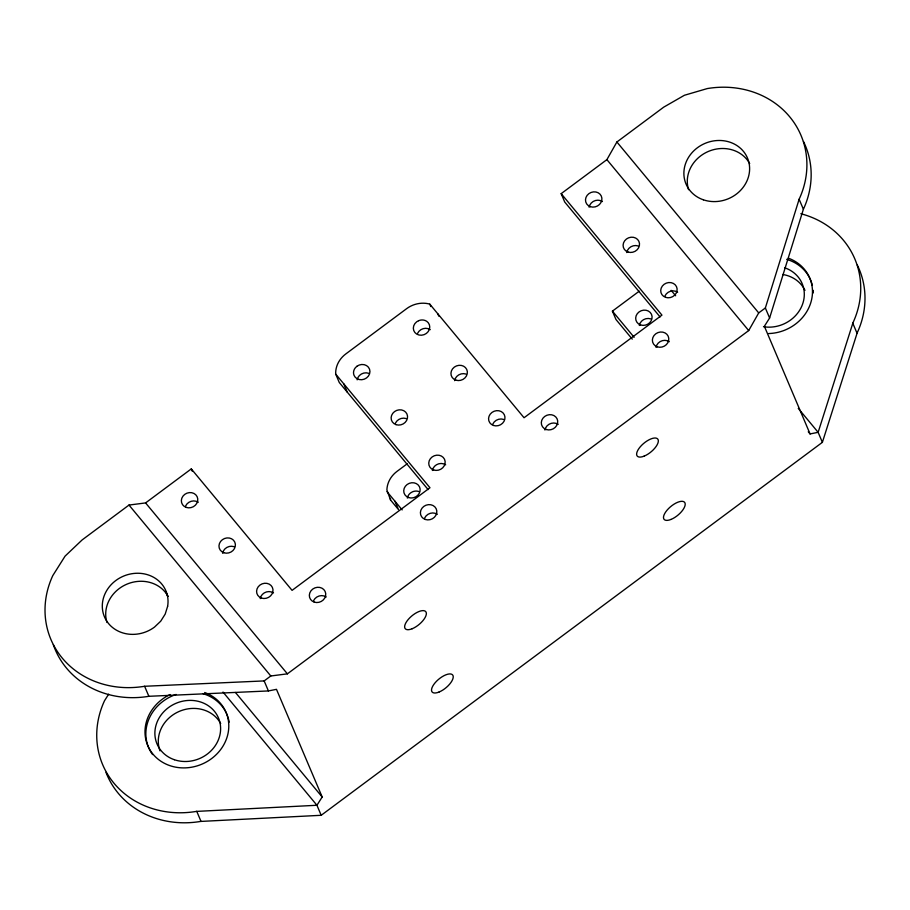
<?xml version="1.0" encoding="UTF-8"?>
<svg xmlns="http://www.w3.org/2000/svg" width="910" height="910" viewBox="0 0 910 910"><rect width="100%" height="100%" fill="white"/><g stroke="black" fill="none" stroke-linecap="round" stroke-linejoin="round"><path stroke-width="1.36" d="M561.174 193.659L661.945 315.122L524.046 417.747L429.816 304.167L428.144 303.712A25.014 22.523 -23 0 0 406.656 308.649L345.823 353.922A25.014 22.523 -23 0 0 335.676 372.531L335.745 374.169L429.975 487.749L292.076 590.362L191.293 468.9L145.577 502.923L128.993 505.061L82.15 539.914L65.076 556.135L52.791 575.609A91.489 82.378 -23 0 0 144.61 686.277L264.162 680.919L270.805 675.982L287.389 673.844L748.702 330.569L758.712 312.915L765.356 307.978L799.128 199.233A91.489 82.378 -23 0 0 707.297 88.566L684.422 95.266L663.731 107.141L616.889 141.994L606.89 159.637L561.174 193.659L564.712 202.02L660.068 316.93M800.811 213.725A91.489 82.378 -23 0 1 852.954 322.8L818.135 432.318L810.071 433.933L764.377 326.28L769.61 318L803.382 209.255A91.489 82.378 -23 0 0 803.496 141.528M105.981 772.362A91.489 82.378 -23 0 0 200.598 821.434L321.196 815.292L822.378 442.34L857.209 332.821A91.489 82.378 -23 0 0 857.322 265.083M53.326 644.701A91.489 82.378 -23 0 0 148.865 696.298L268.416 690.94L276.481 689.336L322.174 796.989L316.942 805.27L196.344 811.413A91.489 82.378 -23 0 1 104.513 700.745L108.654 694.182M632.245 339.123L615.968 319.501L612.419 311.14L639.264 291.166M407.214 463.804L397.044 471.357A25.014 22.523 -23 0 0 386.898 489.967L390.526 499.988L398.489 509.577L394.929 501.194M616.889 141.994L758.712 312.915M606.89 159.637L748.702 330.569M798.263 408.374L818.135 432.318L822.378 442.34M808.262 431.75L810.071 433.933M671.136 290.336L675.652 295.773M612.419 311.14L634.134 337.314M428.121 489.591L339.282 382.518L335.745 374.169M386.966 491.605L402.163 509.907M145.577 502.923L287.389 673.844M128.993 505.061L270.805 675.982M235.462 692.476L322.174 796.989M223.007 692.055L316.942 805.27L321.196 815.292M852.75 323.13L857.004 333.151M799.128 199.233L803.382 209.255M765.356 307.978L769.61 318M437.767 313.757L438.779 316.145M429.816 304.167L430.828 306.556M343.696 383.758L347.233 392.108M191.293 468.9L192.306 471.289M264.162 680.919L268.416 690.94M166.041 592.342L167.702 596.232M144.61 686.277L148.865 696.298M196.731 811.299L200.985 821.32M390.458 498.35L390.526 499.988M492.822 424.037A8.326 7.496 -23 0 1 503.651 419.419M454.59 380.653A8.338 7.507 -23 0 1 466.045 374.078M664.96 295.932A8.338 7.507 -23 0 1 677.643 292.212M204.67 692.51A42.52 38.288 -23 0 1 219.526 751.023A42.52 38.288 -23 0 1 153.608 754.879A42.52 38.288 -23 0 1 170.079 694.535M202.998 693.693A42.52 38.288 -23 0 1 229.172 722.187M152.607 754.583A42.52 38.288 -23 0 1 176.108 694.444M432.387 470.493A8.338 7.507 -23 0 1 445.673 464.828M544.931 430.021A8.338 7.507 -23 0 1 558.217 424.356M656.019 347.358A8.338 7.507 -23 0 1 669.305 341.694M788.356 258.167A42.52 38.288 -23 0 1 811.265 301.051A42.52 38.288 -23 0 1 768.677 333.549M813.187 290.358A42.52 38.288 -23 0 1 813.324 292.895M786.684 259.35A42.52 38.288 -23 0 1 812.357 285.399M417.576 333.367A8.338 7.507 -23 0 1 430.259 329.659M260.226 598.598A8.338 7.507 -23 0 1 273.512 592.933M626.74 252.548A8.338 7.507 -23 0 1 638.194 245.973M688.563 189.678A33.352 30.03 -23 0 1 708.367 151.435A33.352 30.03 -23 0 1 749.692 163.618M159.989 750.841A33.352 30.03 -23 0 1 178.69 711.643A33.352 30.03 -23 0 1 220.686 723.53M782.771 274.49A33.352 30.03 -23 0 1 804.975 290.358M639.32 325.473A8.338 7.507 -23 0 1 650.775 318.898M784.795 267.824A33.352 30.03 -23 0 1 802.518 304.338A33.352 30.03 -23 0 1 763.49 326.736M395.384 423.218A8.338 7.507 -23 0 1 406.224 418.589M222.609 553.269A8.338 7.507 -23 0 1 234.075 546.694M407.361 498.077A8.338 7.507 -23 0 1 410.649 492.879L412.537 491.798A8.338 7.507 -23 0 1 418.827 491.514M106.982 622.451A33.352 30.03 -23 0 1 126.786 584.209A33.352 30.03 -23 0 1 168.111 596.391M313.575 600.68A8.338 7.507 -23 0 1 326.246 596.971M185.606 505.983A8.338 7.507 -23 0 1 198.289 502.274M357.152 379.834A8.338 7.507 -23 0 1 368.607 373.259M424.651 518.029A8.338 7.507 -23 0 1 437.335 514.309M589.123 207.207A8.338 7.507 -23 0 1 602.409 201.542M167.633 606.288L165.199 614.091L160.717 621.189L154.495 627.104A33.352 30.03 -23 0 1 104.479 616.889A33.352 30.03 -23 0 1 131.722 573.744A33.352 30.03 -23 0 1 167.633 606.288M356.902 366.286L355.344 367.765A8.338 7.507 -23 0 0 354.058 375.375L355.082 377.058A8.338 7.507 -23 0 0 366.559 377.934A8.338 7.507 -23 0 0 368.379 367.162A8.338 7.507 -23 0 0 356.902 366.286M418.6 320.695L416.712 321.776A8.338 7.507 -23 0 0 414.903 332.548A8.338 7.507 -23 0 0 426.38 333.424A8.338 7.507 -23 0 0 428.189 322.652L426.722 321.31A8.338 7.507 -23 0 0 418.6 320.695M186.231 507.405A8.338 7.507 -23 0 0 197.743 498.828A8.338 7.507 -23 0 0 184.741 494.38A8.338 7.507 -23 0 0 186.231 507.405M703.385 199.813A33.352 30.03 -23 0 0 749.442 165.552A33.352 30.03 -23 0 0 697.424 147.738A33.352 30.03 -23 0 0 703.385 199.813M314.2 602.101A8.338 7.507 -23 0 0 325.712 593.536A8.338 7.507 -23 0 0 312.71 589.088A8.338 7.507 -23 0 0 314.2 602.101M546.171 429.486A8.338 7.507 -23 0 0 557.682 420.921A8.338 7.507 -23 0 0 544.68 416.473A8.338 7.507 -23 0 0 546.171 429.486M439.018 692.055A13.343 5.608 -39.7 0 0 453.009 675.561A13.343 5.608 -39.7 0 0 435.094 682.796A13.343 5.608 -39.7 0 0 439.018 692.055M493.436 425.448A8.326 7.496 -23 0 0 504.936 416.894A8.326 7.496 -23 0 0 491.946 412.446A8.326 7.496 -23 0 0 493.436 425.448M644.121 456.137A13.343 5.608 -39.7 0 0 658.112 439.632A13.343 5.608 -39.7 0 0 640.196 446.878A13.343 5.608 -39.7 0 0 644.121 456.137M670.988 519.439A13.343 5.608 -39.7 0 0 684.98 502.946A13.343 5.608 -39.7 0 0 667.064 510.18A13.343 5.608 -39.7 0 0 670.988 519.439M665.585 297.342A8.338 7.507 -23 0 0 677.097 288.777A8.338 7.507 -23 0 0 664.095 284.329A8.338 7.507 -23 0 0 665.585 297.342M627.968 252.013A8.338 7.507 -23 0 0 639.48 243.448A8.338 7.507 -23 0 0 626.478 238.989A8.338 7.507 -23 0 0 627.968 252.013M412.15 628.753A13.343 5.608 -39.7 0 0 426.13 612.248A13.343 5.608 -39.7 0 0 408.215 619.494A13.343 5.608 -39.7 0 0 412.15 628.753M396.009 424.64A8.338 7.507 -23 0 0 407.521 416.075A8.338 7.507 -23 0 0 394.508 411.616A8.338 7.507 -23 0 0 396.009 424.64M590.362 206.672A8.338 7.507 -23 0 0 601.874 198.107A8.338 7.507 -23 0 0 588.872 193.659A8.338 7.507 -23 0 0 590.362 206.672M640.549 324.938A8.338 7.507 -23 0 0 652.06 316.373A8.338 7.507 -23 0 0 639.059 311.925A8.338 7.507 -23 0 0 640.549 324.938M455.819 380.13A8.338 7.507 -23 0 0 467.33 371.553A8.338 7.507 -23 0 0 454.329 367.105A8.338 7.507 -23 0 0 455.819 380.13M433.615 469.969A8.338 7.507 -23 0 0 445.126 461.404A8.338 7.507 -23 0 0 432.125 456.957A8.338 7.507 -23 0 0 433.615 469.969M174.379 759.725A33.352 30.03 -23 0 0 220.436 725.463A33.352 30.03 -23 0 0 168.418 707.65A33.352 30.03 -23 0 0 174.379 759.725M657.247 346.824A8.338 7.507 -23 0 0 668.759 338.258A8.338 7.507 -23 0 0 655.757 333.811A8.338 7.507 -23 0 0 657.247 346.824M261.454 598.063A8.338 7.507 -23 0 0 272.966 589.498A8.338 7.507 -23 0 0 259.964 585.05A8.338 7.507 -23 0 0 261.454 598.063M425.277 519.451A8.338 7.507 -23 0 0 436.789 510.885A8.338 7.507 -23 0 0 423.787 506.426A8.338 7.507 -23 0 0 425.277 519.451M408.601 497.554A8.338 7.507 -23 0 0 420.113 488.988A8.338 7.507 -23 0 0 407.111 484.529A8.338 7.507 -23 0 0 408.601 497.554M223.849 552.734A8.338 7.507 -23 0 0 235.36 544.169A8.338 7.507 -23 0 0 222.358 539.71A8.338 7.507 -23 0 0 223.849 552.734"/></g></svg>
